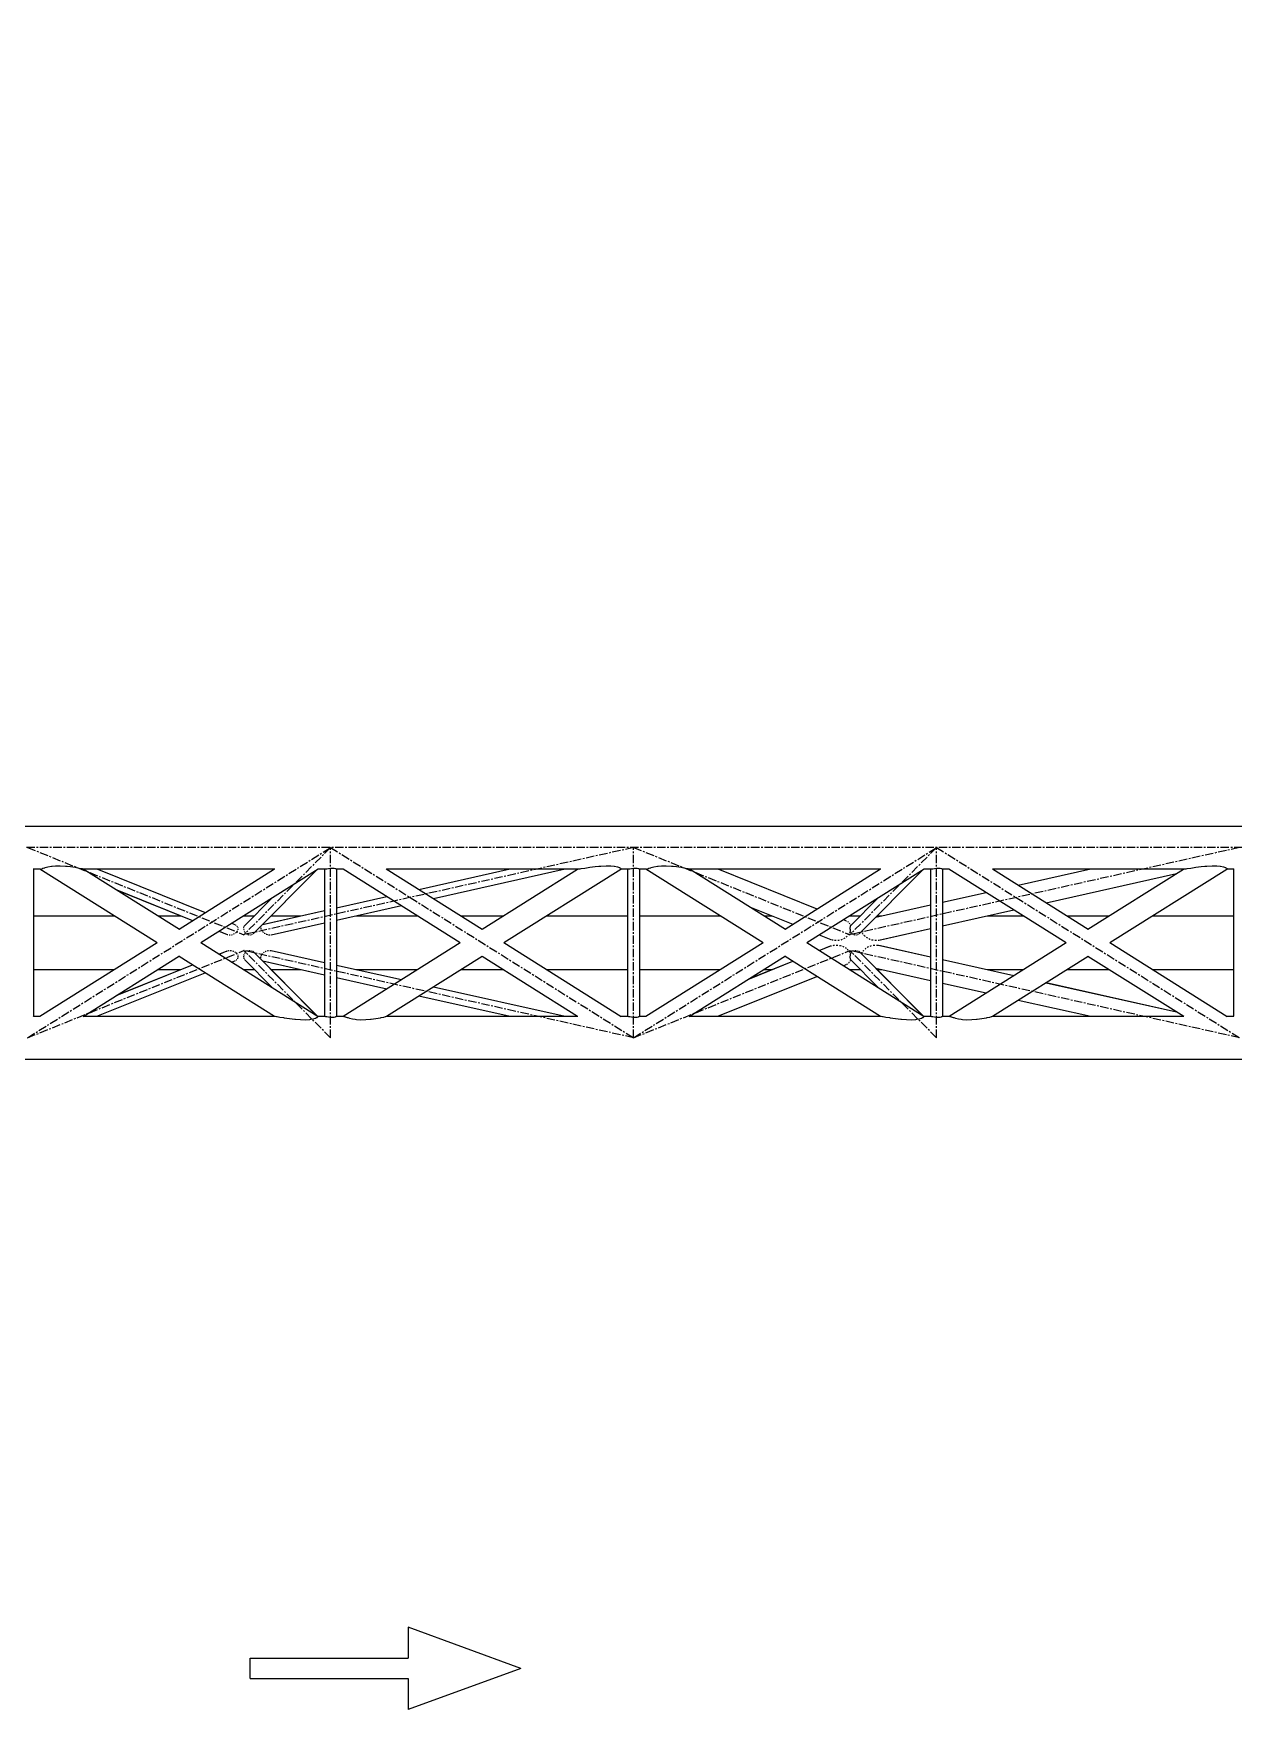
# Model space of a CAD drawing. Header units: millimetres. Extents: x 5143 to 30813, y 232 to 21408.
# Drawn here: x 26335 to 27471, y 10095 to 11680 of the extents above; entities that cross this region are included whole.
import ezdxf

# ---------------------------------------------------------------- set-up
doc = ezdxf.new("R2010")
doc.units = ezdxf.units.MM
doc.header["$LTSCALE"] = 0.25
doc.linetypes.add('CENTER', pattern=[50.8, 31.75, -6.35, 6.35, -6.35])
doc.linetypes.add('XKITLINE00', pattern=[0])
doc.styles.add('ROMANS', font='romans.shx')
doc.dimstyles.new('MD300', dxfattribs={"dimtxt": 2.5, "dimasz": 2.5, "dimexe": 1, "dimexo": 1, "dimgap": 0.5, "dimtad": 1, "dimdec": 1, "dimlfac": 50, "dimrnd": 0.5, "dimdsep": 46, "dimtxsty": 'ROMANS', "dimcen": 1, "dimclrd": 146, "dimclre": 146, "dimclrt": 30, "dimadec": 1, "dimazin": 2, "dimtfac": 1, "dimtdec": 1, "dimtmove": 0, "dimatfit": 1, "dimfxl": 1, "dimtolj": 1, "dimtzin": 0, "dimlwd": -1, "dimlwe": -1, "dimarcsym": 0})

msp = doc.modelspace()

# ---------------------------------------------------------------- linework, layer by layer
at = {"color": 8, "linetype": 'XKITLINE00'}
for p, q in [((26261.4, 10930.6), (27695.3, 10930.6)), ((26356, 10893), (26360.5, 10893.1)), ((26360.5, 10893.1), (26365.4, 10892.8)), ((26872.1, 10892.8), (26877.1, 10893.1)), ((26877.1, 10893.1), (26881.5, 10893)), ((26929.6, 10893), (26934.1, 10893.1)), ((26934.1, 10893.1), (26939, 10892.8)), ((27445.7, 10892.8), (27450.7, 10893.1)), ((27450.7, 10893.1), (27455.1, 10893)), ((26334.9, 10890.1), (26335.2, 10890)), ((26335.2, 10890.1), (26335.2, 10750.5)), ((26335.2, 10890), (26341.8, 10890)), ((26335.2, 10890), (26335.2, 10750.6)), ((26341.2, 10890), (26452.3, 10820.3)), ((26341.3, 10890), (26341.6, 10889.9)), ((26341.6, 10889.9), (26342.6, 10890.1)), ((26341.6, 10889.9), (26341.6, 10889.9)), ((26342.6, 10890.1), (26343.1, 10890.2)), ((26343.1, 10890.2), (26344.1, 10890.7)), ((26344.1, 10890.7), (26346, 10891.1)), ((26346, 10891.1), (26346.2, 10891.3)), ((26346.2, 10891.3), (26348.8, 10892)), ((26348.8, 10892), (26352.2, 10892.6)), ((26352.2, 10892.6), (26352.7, 10892.6)), ((26352.7, 10892.6), (26356, 10893)), ((26365.4, 10892.8), (26367.1, 10892.6)), ((26367.1, 10892.6), (26370.2, 10892.3)), ((26370.2, 10892.3), (26374.6, 10891.7)), ((26374.6, 10891.7), (26377.2, 10891.1)), ((26377.2, 10891.1), (26378.4, 10890.9)), ((26378.4, 10890.9), (26381.1, 10890.4)), ((26381.1, 10890.4), (26381.5, 10890.2)), ((26381.5, 10890.2), (26382.3, 10890)), ((26382.3, 10890), (26473.4, 10832.9)), ((26382.4, 10890), (26563.6, 10890)), ((26395.1, 10890), (26497.6, 10848.7)), ((26472.9, 10833.2), (26563.3, 10890)), ((26493.4, 10820.3), (26604.7, 10890.1)), ((26603.3, 10889.3), (26543.2, 10828.7)), ((26603.4, 10889.3), (26544, 10829.5)), ((26604.5, 10890), (26610.8, 10890)), ((26610.6, 10890), (26610.6, 10750.6)), ((26610.6, 10890), (26610.6, 10750.6)), ((26610.6, 10890), (26610.8, 10889.9)), ((26610.8, 10889.9), (26611.6, 10890.1)), ((26610.8, 10889.9), (26610.8, 10889.9)), ((26611.6, 10890.1), (26612.8, 10890.2)), ((26612.8, 10890.2), (26612.9, 10890.2)), ((26612.9, 10890.2), (26614.5, 10890.5)), ((26614.5, 10890.5), (26616.3, 10890.7)), ((26616.3, 10890.7), (26618, 10890.8)), ((26618, 10890.8), (26619.6, 10890.6)), ((26619.6, 10890.6), (26620.9, 10890.4)), ((26620.9, 10890.4), (26621.3, 10890.2)), ((26621.3, 10890.2), (26621.7, 10890.1)), ((26621.7, 10890.1), (26622, 10890)), ((26622, 10890.1), (26622, 10750.5)), ((26622, 10890), (26628.3, 10890)), ((26622, 10890), (26622, 10750.6)), ((26628.1, 10890), (26739.1, 10820.3)), ((26669.1, 10890), (26759.9, 10833)), ((26669.2, 10890), (26850.8, 10890)), ((26699.9, 10870.6), (26786.3, 10890)), ((26700, 10870.6), (26786.4, 10890)), ((26713.6, 10862.1), (26838.3, 10890)), ((26759.7, 10833.2), (26850.1, 10889.9)), ((26780.2, 10820.3), (26891.2, 10889.9)), ((26850.1, 10889.9), (26850.2, 10890)), ((26850.1, 10889.9), (26850.2, 10889.9)), ((26850.2, 10889.9), (26851.1, 10890)), ((26851.1, 10890), (26852.6, 10890.2)), ((26852.6, 10890.2), (26853.4, 10890.4)), ((26853.4, 10890.4), (26857.1, 10890.9)), ((26857.1, 10890.9), (26858.5, 10891.1)), ((26858.5, 10891.1), (26861.7, 10891.7)), ((26861.7, 10891.7), (26866.8, 10892.3)), ((26866.8, 10892.3), (26870.2, 10892.6)), ((26870.2, 10892.6), (26872.1, 10892.8)), ((26881.5, 10893), (26884.6, 10892.6)), ((26884.6, 10892.6), (26885, 10892.6)), ((26885, 10892.6), (26887.9, 10892)), ((26887.9, 10892), (26889.7, 10891.3)), ((26889.7, 10891.3), (26889.8, 10891.1)), ((26889.8, 10891.1), (26890.9, 10890.7)), ((26890.9, 10890.7), (26891.1, 10890.2)), ((26891.1, 10890.2), (26891.3, 10890.1)), ((26891.3, 10890.1), (26891.2, 10889.9)), ((26891.2, 10890), (26897.6, 10890)), ((26897.4, 10890), (26897.4, 10750.6)), ((26897.4, 10890), (26897.4, 10750.6)), ((26897.4, 10890), (26897.6, 10889.9)), ((26897.6, 10889.9), (26898.4, 10890.1)), ((26897.6, 10889.9), (26897.6, 10889.9)), ((26898.4, 10890.1), (26899.6, 10890.2)), ((26899.6, 10890.2), (26899.7, 10890.2)), ((26899.7, 10890.2), (26901.3, 10890.5)), ((26901.3, 10890.5), (26903.1, 10890.7)), ((26903.1, 10890.7), (26904.8, 10890.8)), ((26904.8, 10890.8), (26906.4, 10890.6)), ((26906.4, 10890.6), (26907.7, 10890.4)), ((26907.7, 10890.4), (26908.1, 10890.2)), ((26908.1, 10890.2), (26908.5, 10890.1)), ((26908.5, 10890.1), (26908.8, 10890)), ((26908.8, 10890.1), (26908.8, 10750.5)), ((26908.8, 10890), (26915.4, 10890)), ((26908.8, 10890), (26908.8, 10750.6)), ((26914.8, 10890), (27025.9, 10820.3)), ((26914.9, 10890), (26915.2, 10889.9)), ((26915.2, 10889.9), (26916.2, 10890.1)), ((26915.2, 10889.9), (26915.2, 10889.9)), ((26916.2, 10890.1), (26916.6, 10890.2)), ((26916.6, 10890.2), (26917.7, 10890.7)), ((26917.7, 10890.7), (26919.6, 10891.1)), ((26919.6, 10891.1), (26919.8, 10891.3)), ((26919.8, 10891.3), (26922.4, 10892)), ((26922.4, 10892), (26925.8, 10892.6)), ((26925.8, 10892.6), (26926.3, 10892.6)), ((26926.3, 10892.6), (26929.6, 10893)), ((26939, 10892.8), (26940.7, 10892.6)), ((26940.7, 10892.6), (26943.8, 10892.3)), ((26943.8, 10892.3), (26948.2, 10891.7)), ((26948.2, 10891.7), (26950.8, 10891.1)), ((26950.8, 10891.1), (26952, 10890.9)), ((26952, 10890.9), (26954.6, 10890.4)), ((26954.6, 10890.4), (26955.1, 10890.2)), ((26955.1, 10890.2), (26955.9, 10890)), ((26955.9, 10890), (27046.9, 10832.9)), ((26956, 10890), (27137.2, 10890)), ((26982.8, 10890), (27076.7, 10852.2)), ((27046.5, 10833.2), (27136.9, 10890)), ((27067, 10820.3), (27178.3, 10890.1)), ((27176.9, 10889.3), (27116.8, 10828.7)), ((27177, 10889.3), (27117.6, 10829.5)), ((27178.1, 10890), (27184.4, 10890)), ((27184.2, 10890), (27184.2, 10750.6)), ((27184.2, 10890), (27184.2, 10750.6)), ((27184.2, 10890), (27184.4, 10889.9)), ((27184.4, 10889.9), (27185.2, 10890.1)), ((27184.4, 10889.9), (27184.4, 10889.9)), ((27185.2, 10890.1), (27186.4, 10890.2)), ((27186.4, 10890.2), (27186.5, 10890.2)), ((27186.5, 10890.2), (27188.1, 10890.5)), ((27188.1, 10890.5), (27189.9, 10890.7)), ((27189.9, 10890.7), (27191.6, 10890.8)), ((27191.6, 10890.8), (27193.2, 10890.6)), ((27193.2, 10890.6), (27194.5, 10890.4)), ((27194.5, 10890.4), (27194.9, 10890.2)), ((27194.9, 10890.2), (27195.3, 10890.1)), ((27195.3, 10890.1), (27195.6, 10890)), ((27195.6, 10890.1), (27195.6, 10750.5)), ((27195.6, 10890), (27201.9, 10890)), ((27195.6, 10890), (27195.6, 10750.6)), ((27201.6, 10890), (27312.7, 10820.3)), ((27242.7, 10890), (27333.5, 10833)), ((27242.7, 10890), (27424.3, 10890)), ((27267.2, 10874.6), (27335.8, 10890)), ((27293.5, 10858.1), (27417, 10885.8)), ((27293.5, 10858.1), (27416.9, 10885.7)), ((27333.2, 10833.2), (27423.7, 10889.9)), ((27353.8, 10820.3), (27464.8, 10889.9)), ((27423.7, 10889.9), (27423.8, 10890)), ((27423.7, 10889.9), (27423.8, 10889.9)), ((27423.8, 10889.9), (27424.7, 10890)), ((27424.7, 10890), (27426.2, 10890.2)), ((27426.2, 10890.2), (27427, 10890.4)), ((27427, 10890.4), (27430.7, 10890.9)), ((27430.7, 10890.9), (27432.1, 10891.1)), ((27432.1, 10891.1), (27435.3, 10891.7)), ((27435.3, 10891.7), (27440.4, 10892.3)), ((27440.4, 10892.3), (27443.8, 10892.6)), ((27443.8, 10892.6), (27445.7, 10892.8)), ((27455.1, 10893), (27458.2, 10892.6)), ((27458.2, 10892.6), (27458.6, 10892.6)), ((27458.6, 10892.6), (27461.5, 10892)), ((27461.5, 10892), (27463.3, 10891.3)), ((27463.3, 10891.3), (27463.4, 10891.1)), ((27463.4, 10891.1), (27464.5, 10890.7)), ((27464.5, 10890.7), (27464.7, 10890.2)), ((27464.7, 10890.2), (27464.9, 10890.1)), ((27464.9, 10890.1), (27464.8, 10889.9)), ((27464.8, 10890), (27471.2, 10890)), ((27470.9, 10890), (27470.9, 10750.6)), ((27470.9, 10890), (27470.9, 10750.6)), ((26414.1, 10870.1), (26485.7, 10841.2)), ((26414.2, 10870), (26485.7, 10841.2)), ((26561, 10862.7), (26534.7, 10836.2)), ((26622, 10853.2), (26669.7, 10863.9)), ((26622, 10853.2), (26669.7, 10863.9)), ((27134.6, 10862.7), (27108.4, 10836.3)), ((27195.6, 10858.6), (27236.9, 10867.8)), ((26335.2, 10845.7), (26411.8, 10845.7)), ((26453, 10845.7), (26474.6, 10845.7)), ((26533.9, 10845.7), (26544.1, 10845.7)), ((26552, 10837.5), (26610.6, 10850.6)), ((26553.5, 10837.9), (26610.6, 10850.6)), ((26560.1, 10845.7), (26588.3, 10845.7)), ((26622, 10841.6), (26683.3, 10855.3)), ((26640.3, 10845.7), (26698.6, 10845.7)), ((26739.7, 10845.7), (26779.6, 10845.7)), ((26820.7, 10845.7), (26897.4, 10845.7)), ((26908.8, 10845.7), (26985.4, 10845.7)), ((27012.8, 10854.3), (27053.8, 10837.8)), ((27012.9, 10854.2), (27053.8, 10837.8)), ((27026.6, 10845.7), (27034.2, 10845.7)), ((27107.5, 10845.7), (27117.7, 10845.7)), ((27132.5, 10844.5), (27184.2, 10856)), ((27133.7, 10845.7), (27137.8, 10845.7)), ((27195.6, 10836.2), (27263.2, 10851.3)), ((27195.6, 10836.2), (27263.2, 10851.3)), ((27238, 10845.7), (27272.2, 10845.7)), ((27313.3, 10845.7), (27353.2, 10845.7)), ((27394.3, 10845.7), (27470.9, 10845.7)), ((26510.7, 10831.1), (26517.9, 10828.3)), ((26510.8, 10831.1), (26518.4, 10828.1)), ((26522.7, 10838.6), (26525.7, 10837.4)), ((26526.2, 10837.1), (26526.8, 10836.8)), ((26526.9, 10829.9), (26526.6, 10829.6)), ((26526.8, 10836.8), (26527, 10836.6)), ((26526.8, 10836.8), (26526.8, 10836.8)), ((26527, 10830.1), (26526.9, 10829.9)), ((26527.6, 10836.1), (26528, 10835.6)), ((26527.8, 10831), (26527.7, 10830.8)), ((26528.1, 10831.6), (26527.8, 10831)), ((26528, 10835.6), (26528.1, 10835.4)), ((26528.4, 10834.7), (26528.6, 10834.2)), ((26528.5, 10832.6), (26528.4, 10832.3)), ((26528.6, 10834.2), (26528.5, 10834)), ((26528.5, 10833.2), (26528.5, 10832.6)), ((26534, 10833.2), (26533.9, 10833)), ((26533.9, 10833), (26534.1, 10832.4)), ((26534.1, 10834.7), (26534, 10834.5)), ((26534, 10834.5), (26534, 10834)), ((26534.5, 10835.9), (26534.3, 10835.4)), ((26534.4, 10831.6), (26534.4, 10831.4)), ((26534.4, 10831.4), (26534.8, 10830.8)), ((26534.7, 10836.1), (26534.5, 10835.9)), ((26535.2, 10830.1), (26535.3, 10829.9)), ((26535.3, 10829.9), (26535.4, 10829.9)), ((26535.4, 10829.9), (26535.9, 10829.5)), ((26550.1, 10835.3), (26550, 10835.2)), ((26550, 10835.2), (26550.1, 10834.6)), ((26550.2, 10833.9), (26550.2, 10833.7)), ((26550.2, 10833.7), (26550.3, 10833.5)), ((26550.3, 10833.5), (26550.5, 10833.1)), ((26550.8, 10832.3), (26550.8, 10832)), ((26550.8, 10832), (26551.3, 10831.5)), ((26551.9, 10837.4), (26552, 10837.4)), ((26551.9, 10830.7), (26552.1, 10830.5)), ((26552.1, 10830.5), (26552.7, 10830)), ((26553.1, 10837.8), (26553.5, 10837.9)), ((26560.2, 10827.7), (26610.6, 10839)), ((27101.7, 10842.1), (27104.3, 10841)), ((27104.3, 10841), (27104.8, 10840.8)), ((27105.7, 10840.2), (27106.2, 10839.9)), ((27106.2, 10839.9), (27106.4, 10839.6)), ((27106.4, 10839.6), (27106.5, 10839.6)), ((27107.2, 10838.8), (27107.6, 10838.4)), ((27107.6, 10838.4), (27107.8, 10838)), ((27107.8, 10829.9), (27107.6, 10829.6)), ((27107.9, 10830.1), (27107.8, 10829.9)), ((27108, 10834.9), (27107.9, 10834.3)), ((27107.9, 10834.3), (27107.9, 10833.8)), ((27107.9, 10833.8), (27107.9, 10833.6)), ((27107.9, 10833.6), (27107.9, 10833.4)), ((27107.9, 10833.4), (27108, 10832.7)), ((27108.1, 10830.7), (27107.9, 10830.1)), ((27108.1, 10835.5), (27108, 10835.3)), ((27108, 10835.3), (27108, 10835.1)), ((27108, 10835.1), (27108, 10834.9)), ((27108, 10833), (27108, 10832.6)), ((27108, 10832.5), (27108, 10832)), ((27108, 10832), (27108.1, 10831.6)), ((27108.2, 10835.7), (27108.1, 10835.5)), ((27108.1, 10831.7), (27108.1, 10831.5)), ((27108.1, 10831.5), (27108.4, 10830.8)), ((27108.2, 10837.1), (27108.4, 10836.8)), ((27108.3, 10836.1), (27108.2, 10835.7)), ((27108.2, 10831.2), (27108.4, 10830.8)), ((27108.4, 10836.2), (27108.3, 10836.1)), ((27108.4, 10836.8), (27108.5, 10836.6)), ((27108.4, 10836.3), (27108.4, 10836.2)), ((27108.5, 10836.6), (27108.5, 10836.4)), ((27108.8, 10830.1), (27108.9, 10829.9)), ((27108.9, 10829.9), (27109, 10829.9)), ((27109, 10829.9), (27109.5, 10829.5)), ((27118.7, 10830.6), (27118.7, 10830.5)), ((27135.3, 10822.7), (27184.2, 10833.7)), ((27136.7, 10823), (27184.2, 10833.6)), ((26341.2, 10750.6), (26452.3, 10820.3)), ((26493.4, 10820.3), (26604.6, 10750.5)), ((26518.4, 10828.1), (26519.2, 10827.9)), ((26520.3, 10827.7), (26520.6, 10827.7)), ((26520.6, 10827.7), (26521.4, 10827.7)), ((26522.5, 10827.8), (26522.8, 10827.8)), ((26522.8, 10827.8), (26523.6, 10828)), ((26524.6, 10828.4), (26524.9, 10828.5)), ((26524.9, 10828.5), (26525.5, 10828.9)), ((26526.3, 10829.4), (26526.6, 10829.6)), ((26536.5, 10828.9), (26536.7, 10828.7)), ((26536.7, 10828.7), (26537.3, 10828.4)), ((26538.1, 10828), (26538.3, 10827.9)), ((26538.3, 10827.9), (26538.9, 10827.8)), ((26539.8, 10827.7), (26540, 10827.7)), ((26540, 10827.7), (26540.6, 10827.8)), ((26541.5, 10827.9), (26541.7, 10827.9)), ((26541.7, 10827.9), (26542.3, 10828.2)), ((26543, 10828.6), (26543.2, 10828.7)), ((26553.5, 10829.4), (26553.7, 10829.2)), ((26553.7, 10829.2), (26554.5, 10828.8)), ((26555.4, 10828.3), (26555.7, 10828.2)), ((26555.7, 10828.2), (26556.5, 10828)), ((26557.6, 10827.8), (26557.9, 10827.7)), ((26557.9, 10827.7), (26558.8, 10827.7)), ((26559.9, 10827.7), (26560.2, 10827.7)), ((26628.1, 10750.6), (26739.1, 10820.3)), ((26780.2, 10820.3), (26891.3, 10750.5)), ((26914.8, 10750.6), (27025.9, 10820.3)), ((27067, 10820.3), (27178.2, 10750.5)), ((27078.8, 10827.7), (27088.2, 10823.9)), ((27078.8, 10812.9), (27088.2, 10816.6)), ((27078.9, 10827.7), (27089.7, 10823.4)), ((27078.9, 10812.8), (27089.6, 10817.2)), ((27088.2, 10823.9), (27088.7, 10823.7)), ((27089.6, 10817.2), (27090.4, 10817.3)), ((27090.4, 10823.2), (27091.1, 10823)), ((27091.1, 10823), (27091.9, 10822.9)), ((27091.9, 10817.7), (27092.7, 10817.9)), ((27092.7, 10817.9), (27093.4, 10817.9)), ((27093.4, 10822.6), (27094.2, 10822.5)), ((27094.2, 10822.5), (27095, 10822.6)), ((27095, 10818), (27095.8, 10818)), ((27095.8, 10818), (27096.5, 10817.9)), ((27096.5, 10822.6), (27097.3, 10822.6)), ((27097.3, 10822.6), (27098, 10822.8)), ((27098, 10817.7), (27098.8, 10817.6)), ((27098.8, 10817.6), (27099.5, 10817.4)), ((27099.5, 10823.1), (27100.2, 10823.3)), ((27100.2, 10823.3), (27100.8, 10823.6)), ((27100.8, 10817), (27101.5, 10816.7)), ((27101.5, 10816.7), (27102.1, 10816.4)), ((27102.1, 10824.2), (27102.8, 10824.5)), ((27102.8, 10824.5), (27103.3, 10824.9)), ((27103.3, 10815.7), (27103.9, 10815.3)), ((27103.9, 10815.3), (27104.4, 10814.9)), ((27104.4, 10825.7), (27104.9, 10826.1)), ((27105, 10826.1), (27104.9, 10826.1)), ((27105.4, 10826.5), (27105, 10826.1)), ((27105.4, 10814), (27105.9, 10813.6)), ((27106.7, 10828), (27106.3, 10827.5)), ((27107, 10828.5), (27106.7, 10828)), ((27110.1, 10828.9), (27110.3, 10828.7)), ((27110.3, 10828.7), (27110.9, 10828.4)), ((27111.7, 10828), (27111.9, 10827.9)), ((27111.9, 10827.9), (27112.5, 10827.8)), ((27113.4, 10827.7), (27113.6, 10827.7)), ((27113.6, 10827.7), (27114.2, 10827.8)), ((27115.1, 10827.9), (27115.3, 10827.9)), ((27115.3, 10827.9), (27115.9, 10828.2)), ((27116.6, 10828.6), (27116.8, 10828.7)), ((27119.4, 10829.4), (27119.7, 10828.9)), ((27119.7, 10828.9), (27120.2, 10828.4)), ((27121.1, 10827.3), (27121.6, 10826.8)), ((27121.6, 10826.8), (27122.2, 10826.4)), ((27122.2, 10814.1), (27122.5, 10814.4)), ((27122.7, 10814.6), (27122.5, 10814.4)), ((27122.7, 10814.6), (27123.2, 10815)), ((27123.2, 10825.5), (27123.8, 10825.1)), ((27123.8, 10825.1), (27124.4, 10824.8)), ((27124.4, 10815.8), (27125, 10816.2)), ((27125, 10816.2), (27125.7, 10816.5)), ((27125.7, 10824.1), (27126.3, 10823.7)), ((27126.3, 10823.7), (27127, 10823.5)), ((27127, 10817), (27127.7, 10817.3)), ((27127.7, 10817.3), (27128.4, 10817.5)), ((27128.4, 10823.1), (27129.1, 10822.9)), ((27129.1, 10822.9), (27129.9, 10822.8)), ((27129.9, 10817.8), (27130.7, 10817.9)), ((27130.7, 10817.9), (27131.4, 10817.9)), ((27131.4, 10822.6), (27132.2, 10822.5)), ((27132.2, 10822.5), (27133, 10822.6)), ((27133, 10818), (27133.7, 10818)), ((27133.7, 10818), (27134.5, 10817.9)), ((27134.5, 10822.7), (27135.3, 10822.7)), ((27135.1, 10817.9), (27184.2, 10806.9)), ((27136.3, 10817.6), (27136.8, 10817.5)), ((27136.8, 10817.5), (27184.2, 10806.9)), ((27201.7, 10750.6), (27312.7, 10820.3)), ((27353.8, 10820.3), (27464.9, 10750.5)), ((26382.1, 10750.4), (26473.4, 10807.7)), ((26414.1, 10770.5), (26485.7, 10799.3)), ((26414.2, 10770.5), (26485.7, 10799.3)), ((26472.9, 10807.4), (26563.3, 10750.6)), ((26510.7, 10809.4), (26517.8, 10812.3)), ((26510.8, 10809.4), (26518.4, 10812.5)), ((26517.8, 10812.3), (26518, 10812.3)), ((26519.2, 10812.6), (26520, 10812.8)), ((26520, 10812.8), (26520.3, 10812.8)), ((26521.4, 10812.8), (26522.2, 10812.8)), ((26522.2, 10812.8), (26522.5, 10812.8)), ((26522.7, 10801.9), (26525.6, 10803.1)), ((26523.6, 10812.5), (26524.4, 10812.3)), ((26524.4, 10812.3), (26524.6, 10812.2)), ((26525.5, 10811.7), (26526.2, 10811.3)), ((26525.6, 10803.1), (26526.2, 10803.5)), ((26526.2, 10811.3), (26526.3, 10811.1)), ((26527, 10810.5), (26527.5, 10810)), ((26527, 10803.9), (26527.2, 10804)), ((26527.6, 10804.5), (26527.2, 10804)), ((26527.5, 10810), (26527.7, 10809.8)), ((26528.1, 10809), (26528.4, 10808.4)), ((26528.2, 10805.3), (26528.1, 10805.1)), ((26528.4, 10805.9), (26528.2, 10805.3)), ((26528.4, 10808.4), (26528.4, 10808.2)), ((26528.5, 10807.4), (26528.5, 10807)), ((26528.5, 10807), (26528.6, 10806.8)), ((26528.6, 10806.8), (26528.5, 10806.6)), ((26534, 10807.4), (26533.9, 10807.1)), ((26533.9, 10807.1), (26533.9, 10807)), ((26533.9, 10807), (26534, 10806.6)), ((26534.2, 10808.8), (26534.1, 10808.2)), ((26534.1, 10805.8), (26534.1, 10805.6)), ((26534.1, 10805.6), (26534.3, 10805.1)), ((26534.4, 10809), (26534.2, 10808.8)), ((26534.7, 10804.5), (26534.8, 10804.3)), ((26535.1, 10810.3), (26534.8, 10809.7)), ((26534.8, 10804.3), (26561, 10777.9)), ((26535.1, 10810.3), (26535.2, 10810.5)), ((26536.3, 10811.6), (26535.9, 10811.1)), ((26536.3, 10811.6), (26536.5, 10811.7)), ((26537.3, 10812.1), (26537.8, 10812.5)), ((26537.8, 10812.5), (26538.1, 10812.5)), ((26538.9, 10812.7), (26539.6, 10812.9)), ((26539.6, 10812.9), (26539.8, 10812.9)), ((26540.6, 10812.8), (26541.3, 10812.7)), ((26541.3, 10812.7), (26541.5, 10812.7)), ((26542.3, 10812.3), (26542.8, 10812.1)), ((26542.8, 10812.1), (26543, 10812)), ((26543.2, 10811.9), (26603.3, 10751.3)), ((26543.8, 10811.2), (26544.1, 10811)), ((26544.1, 10811), (26603.4, 10751.2)), ((26550.2, 10806.7), (26550.1, 10806.5)), ((26550.1, 10806.5), (26550.1, 10805.9)), ((26550.1, 10805.2), (26550.1, 10805)), ((26550.1, 10805), (26550.3, 10804.7)), ((26550.6, 10808.1), (26550.5, 10807.5)), ((26550.8, 10808.3), (26550.6, 10808.1)), ((26551.7, 10809.7), (26551.3, 10809.1)), ((26551.7, 10809.7), (26551.9, 10809.8)), ((26552, 10803.1), (26552.1, 10803)), ((26552.1, 10803), (26610.6, 10789.9)), ((26552.7, 10810.5), (26552.8, 10810.6)), ((26553.3, 10811.1), (26552.8, 10810.6)), ((26553.3, 10811.1), (26553.5, 10811.2)), ((26553.4, 10802.7), (26610.6, 10789.9)), ((26554.5, 10811.7), (26555.1, 10812.1)), ((26555.1, 10812.1), (26555.4, 10812.2)), ((26556.5, 10812.5), (26557.3, 10812.8)), ((26557.3, 10812.8), (26557.6, 10812.8)), ((26558.8, 10812.8), (26559.6, 10812.9)), ((26559.6, 10812.9), (26559.9, 10812.8)), ((26560.1, 10812.8), (26610.6, 10801.5)), ((26622, 10799), (26683.3, 10785.3)), ((26669.2, 10750.6), (26759.9, 10807.5)), ((26759.7, 10807.4), (26850.2, 10750.6)), ((26955.7, 10750.4), (27046.9, 10807.7)), ((27012.8, 10786.2), (27053.8, 10802.7)), ((27012.9, 10786.3), (27053.8, 10802.8)), ((27046.5, 10807.4), (27136.9, 10750.6)), ((27101.7, 10798.5), (27104.3, 10799.5)), ((27104.8, 10799.8), (27105.3, 10800)), ((27105.3, 10800), (27105.7, 10800.4)), ((27105.9, 10813.6), (27106.3, 10813.1)), ((27106.5, 10801), (27106.9, 10801.3)), ((27107.2, 10801.8), (27106.9, 10801.3)), ((27107, 10812), (27107.4, 10811.5)), ((27107.4, 10811.5), (27107.6, 10811)), ((27108.1, 10803), (27107.8, 10802.6)), ((27108, 10807.9), (27107.9, 10807.2)), ((27107.9, 10807.2), (27107.9, 10806.9)), ((27107.9, 10807), (27107.9, 10806.7)), ((27107.9, 10806.7), (27107.9, 10806.2)), ((27107.9, 10806.2), (27107.9, 10805.8)), ((27107.9, 10805.6), (27108, 10805.5)), ((27108.1, 10808.8), (27108, 10808.5)), ((27108, 10808.5), (27108, 10807.9)), ((27108, 10805.5), (27108, 10805.2)), ((27108, 10805.2), (27108.1, 10805.1)), ((27108.1, 10809.9), (27108.3, 10809.6)), ((27108.4, 10809.8), (27108.1, 10809.1)), ((27108.1, 10809.1), (27108.1, 10808.7)), ((27108.1, 10805.1), (27108.2, 10804.9)), ((27108.2, 10803.5), (27108.1, 10803)), ((27108.2, 10804.9), (27108.3, 10804.5)), ((27108.3, 10804.5), (27108.4, 10804.4)), ((27108.7, 10810.3), (27108.4, 10809.7)), ((27108.4, 10804.4), (27108.4, 10804.2)), ((27108.4, 10804.2), (27134.6, 10777.9)), ((27108.7, 10810.3), (27108.8, 10810.5)), ((27109.9, 10811.6), (27109.5, 10811.1)), ((27109.9, 10811.6), (27110.1, 10811.7)), ((27110.9, 10812.1), (27111.4, 10812.5)), ((27111.4, 10812.5), (27111.7, 10812.5)), ((27112.5, 10812.7), (27113.2, 10812.9)), ((27113.2, 10812.9), (27113.4, 10812.9)), ((27114.2, 10812.8), (27114.9, 10812.7)), ((27114.9, 10812.7), (27115.1, 10812.7)), ((27115.9, 10812.3), (27116.4, 10812.1)), ((27116.4, 10812.1), (27116.6, 10812)), ((27116.8, 10811.9), (27176.9, 10751.3)), ((27117.4, 10811.2), (27117.7, 10811)), ((27117.7, 10811), (27177, 10751.2)), ((27119, 10810.6), (27118.7, 10810)), ((27119.4, 10811.1), (27119, 10810.6)), ((27120.6, 10812.7), (27120.2, 10812.2)), ((27120.6, 10812.7), (27121.1, 10813.2)), ((27195.6, 10804.4), (27263.2, 10789.2)), ((27195.6, 10804.3), (27263.2, 10789.2)), ((27242.8, 10750.6), (27333.5, 10807.5)), ((27333.2, 10807.4), (27423.8, 10750.6)), ((26335.2, 10794.9), (26411.8, 10794.9)), ((26395.1, 10750.6), (26497.6, 10791.8)), ((26453, 10794.9), (26474.6, 10794.9)), ((26533.9, 10794.9), (26544.1, 10794.9)), ((26560.1, 10794.9), (26588.3, 10794.9)), ((26622, 10787.4), (26669.7, 10776.7)), ((26622, 10787.4), (26669.7, 10776.7)), ((26640.3, 10794.9), (26698.6, 10794.9)), ((26739.7, 10794.9), (26779.6, 10794.9)), ((26820.7, 10794.9), (26897.4, 10794.9)), ((26908.8, 10794.9), (26985.4, 10794.9)), ((26982.8, 10750.6), (27076.7, 10788.4)), ((27026.6, 10794.9), (27034.2, 10794.9)), ((27107.5, 10794.9), (27117.7, 10794.9)), ((27132.5, 10796.1), (27184.2, 10784.5)), ((27133.7, 10794.9), (27137.8, 10794.9)), ((27238, 10794.9), (27272.2, 10794.9)), ((27293.5, 10782.5), (27416.9, 10754.8)), ((27293.5, 10782.4), (27417, 10754.8)), ((27313.3, 10794.9), (27353.2, 10794.9)), ((27394.3, 10794.9), (27470.9, 10794.9)), ((26699.9, 10769.9), (26786.3, 10750.6)), ((26700, 10769.9), (26786.4, 10750.6)), ((26713.6, 10778.5), (26838.3, 10750.6)), ((27195.6, 10782), (27236.9, 10772.7)), ((26334.9, 10750.4), (26335.2, 10750.6)), ((26335.2, 10750.6), (26341.5, 10750.6)), ((26382.4, 10750.6), (26563.9, 10750.6)), ((26563.4, 10750.7), (26563.4, 10750.6)), ((26563.4, 10750.7), (26563.6, 10750.6)), ((26563.6, 10750.6), (26565.2, 10750.4)), ((26565.2, 10750.4), (26565.8, 10750.4)), ((26565.8, 10750.4), (26568.3, 10749.9)), ((26604.3, 10750.4), (26604.6, 10750.5)), ((26604.3, 10750.4), (26604.4, 10750.2)), ((26604.5, 10750.6), (26610.8, 10750.6)), ((26610.6, 10750.6), (26610.8, 10750.7)), ((26610.8, 10750.7), (26610.8, 10750.6)), ((26610.8, 10750.6), (26611.6, 10750.5)), ((26611.6, 10750.5), (26612.8, 10750.4)), ((26612.8, 10750.4), (26612.9, 10750.3)), ((26620.9, 10750.2), (26621.3, 10750.4)), ((26621.3, 10750.4), (26621.7, 10750.4)), ((26621.7, 10750.4), (26622, 10750.6)), ((26622, 10750.6), (26628.6, 10750.6)), ((26628.1, 10750.6), (26628.4, 10750.7)), ((26628.1, 10750.6), (26628.1, 10750.6)), ((26628.4, 10750.7), (26628.8, 10750.5)), ((26628.8, 10750.5), (26629.9, 10750.4)), ((26629.9, 10750.4), (26630.1, 10750.2)), ((26666.7, 10749.9), (26668.3, 10750.4)), ((26668.3, 10750.4), (26668.7, 10750.4)), ((26668.7, 10750.4), (26669.2, 10750.6)), ((26669.1, 10750.6), (26850.4, 10750.6)), ((26891.3, 10750.6), (26897.6, 10750.6)), ((26897.4, 10750.6), (26897.6, 10750.7)), ((26897.6, 10750.7), (26897.6, 10750.6)), ((26897.6, 10750.6), (26898.4, 10750.5)), ((26898.4, 10750.5), (26899.6, 10750.4)), ((26899.6, 10750.4), (26899.7, 10750.3)), ((26907.7, 10750.2), (26908.1, 10750.4)), ((26908.1, 10750.4), (26908.5, 10750.4)), ((26908.5, 10750.4), (26908.8, 10750.6)), ((26908.8, 10750.6), (26915.1, 10750.6)), ((26956, 10750.6), (27137.5, 10750.6)), ((27137, 10750.7), (27137, 10750.6)), ((27137, 10750.7), (27137.2, 10750.6)), ((27137.2, 10750.6), (27138.8, 10750.4)), ((27138.8, 10750.4), (27139.4, 10750.4)), ((27139.4, 10750.4), (27141.9, 10749.9)), ((27177.9, 10750.4), (27178.2, 10750.5)), ((27177.9, 10750.4), (27178, 10750.2)), ((27178.1, 10750.6), (27184.4, 10750.6)), ((27184.2, 10750.6), (27184.4, 10750.7)), ((27184.4, 10750.7), (27184.4, 10750.6)), ((27184.4, 10750.6), (27185.2, 10750.5)), ((27185.2, 10750.5), (27186.4, 10750.4)), ((27186.4, 10750.4), (27186.5, 10750.3)), ((27194.5, 10750.2), (27194.9, 10750.4)), ((27194.9, 10750.4), (27195.3, 10750.4)), ((27195.3, 10750.4), (27195.6, 10750.6)), ((27195.6, 10750.6), (27202.2, 10750.6)), ((27201.7, 10750.6), (27202, 10750.7)), ((27201.7, 10750.6), (27201.7, 10750.6)), ((27202, 10750.7), (27202.4, 10750.5)), ((27202.4, 10750.5), (27203.5, 10750.4)), ((27203.5, 10750.4), (27203.7, 10750.2)), ((27240.2, 10749.9), (27241.9, 10750.4)), ((27241.9, 10750.4), (27242.3, 10750.4)), ((27242.3, 10750.4), (27242.8, 10750.6)), ((27242.7, 10750.6), (27424, 10750.6)), ((27267.2, 10765.9), (27335.8, 10750.6)), ((27464.9, 10750.6), (27471.2, 10750.6)), ((26568.3, 10749.9), (26571.7, 10749.4)), ((26571.7, 10749.4), (26572.4, 10749.3)), ((26572.4, 10749.3), (26577.4, 10748.5)), ((26577.4, 10748.5), (26582.6, 10748)), ((26582.6, 10748), (26583.2, 10747.9)), ((26583.2, 10747.9), (26587.9, 10747.5)), ((26587.9, 10747.5), (26592.6, 10747.4)), ((26592.6, 10747.4), (26596.6, 10747.7)), ((26596.6, 10747.7), (26597.6, 10747.9)), ((26597.6, 10747.9), (26599.8, 10748.2)), ((26599.8, 10748.2), (26602.1, 10748.9)), ((26602.1, 10748.9), (26602.9, 10749.4)), ((26602.9, 10749.4), (26603.6, 10749.6)), ((26603.6, 10749.6), (26604.4, 10750.2)), ((26612.9, 10750.3), (26614.5, 10750)), ((26614.5, 10750), (26616.3, 10749.8)), ((26616.3, 10749.8), (26618, 10749.8)), ((26618, 10749.8), (26619.6, 10749.9)), ((26619.6, 10749.9), (26620.9, 10750.2)), ((26630.1, 10750.2), (26631.9, 10749.6)), ((26631.9, 10749.6), (26632.8, 10749.4)), ((26632.8, 10749.4), (26634.2, 10748.9)), ((26634.2, 10748.9), (26637.2, 10748.2)), ((26637.2, 10748.2), (26639.7, 10747.9)), ((26639.7, 10747.9), (26640.9, 10747.7)), ((26640.9, 10747.7), (26645, 10747.4)), ((26645, 10747.4), (26649.7, 10747.5)), ((26649.7, 10747.5), (26654.1, 10747.9)), ((26654.1, 10747.9), (26654.7, 10748)), ((26654.7, 10748), (26659.3, 10748.5)), ((26659.3, 10748.5), (26663.5, 10749.3)), ((26663.5, 10749.3), (26664.1, 10749.4)), ((26664.1, 10749.4), (26666.7, 10749.9)), ((26899.7, 10750.3), (26901.3, 10750)), ((26901.3, 10750), (26903.1, 10749.8)), ((26903.1, 10749.8), (26904.8, 10749.8)), ((26904.8, 10749.8), (26906.4, 10749.9)), ((26906.4, 10749.9), (26907.7, 10750.2)), ((27141.9, 10749.9), (27145.3, 10749.4)), ((27145.3, 10749.4), (27146, 10749.3)), ((27146, 10749.3), (27151, 10748.5)), ((27151, 10748.5), (27156.2, 10748)), ((27156.2, 10748), (27156.8, 10747.9)), ((27156.8, 10747.9), (27161.5, 10747.5)), ((27161.5, 10747.5), (27166.2, 10747.4)), ((27166.2, 10747.4), (27170.2, 10747.7)), ((27170.2, 10747.7), (27171.2, 10747.9)), ((27171.2, 10747.9), (27173.4, 10748.2)), ((27173.4, 10748.2), (27175.7, 10748.9)), ((27175.7, 10748.9), (27176.5, 10749.4)), ((27176.5, 10749.4), (27177.2, 10749.6)), ((27177.2, 10749.6), (27178, 10750.2)), ((27186.5, 10750.3), (27188.1, 10750)), ((27188.1, 10750), (27189.9, 10749.8)), ((27189.9, 10749.8), (27191.6, 10749.8)), ((27191.6, 10749.8), (27193.2, 10749.9)), ((27193.2, 10749.9), (27194.5, 10750.2)), ((27203.7, 10750.2), (27205.5, 10749.6)), ((27205.5, 10749.6), (27206.4, 10749.4)), ((27206.4, 10749.4), (27207.8, 10748.9)), ((27207.8, 10748.9), (27210.8, 10748.2)), ((27210.8, 10748.2), (27213.3, 10747.9)), ((27213.3, 10747.9), (27214.5, 10747.7)), ((27214.5, 10747.7), (27218.6, 10747.4)), ((27218.6, 10747.4), (27223.3, 10747.5)), ((27223.3, 10747.5), (27227.7, 10747.9)), ((27227.7, 10747.9), (27228.3, 10748)), ((27228.3, 10748), (27232.9, 10748.5)), ((27232.9, 10748.5), (27237.1, 10749.3)), ((27237.1, 10749.3), (27237.7, 10749.4)), ((27237.7, 10749.4), (27240.2, 10749.9)), ((26261.4, 10710), (27695.3, 10710))]:
    msp.add_line(p, q, dxfattribs=at)
at = {"color": 8, "linetype": 'CENTER'}
for p, q in [((27695.3, 10910.3), (26261.4, 10910.3)), ((26329.5, 10910.3), (26534.3, 10827.8)), ((26329.5, 10730.3), (26616.3, 10910.3)), ((26903.1, 10910.3), (26534.3, 10827.8)), ((26616.3, 10910.3), (26534.3, 10827.8)), ((26616.3, 10910.3), (26903.1, 10730.3)), ((26616.3, 10730.3), (26616.3, 10910.3)), ((26903.1, 10910.3), (27107.9, 10827.8)), ((26903.1, 10730.3), (26903.1, 10910.3)), ((26903.1, 10730.3), (27189.9, 10910.3)), ((27476.6, 10910.3), (27107.9, 10827.8)), ((27189.9, 10910.3), (27107.9, 10827.8)), ((27189.9, 10910.3), (27476.6, 10730.3)), ((27189.9, 10730.3), (27189.9, 10910.3)), ((26329.5, 10730.3), (26534.3, 10812.8)), ((26616.3, 10730.3), (26534.3, 10812.8)), ((26903.1, 10730.3), (26534.3, 10812.8)), ((26903.1, 10730.3), (27107.9, 10812.8)), ((27476.6, 10730.3), (27107.9, 10812.8)), ((27189.9, 10730.3), (27107.9, 10812.8))]:
    msp.add_line(p, q, dxfattribs=at)
at = {"color": 1}
for p, q in [((26796.4, 10133.7), (26689.9, 10172.7)), ((26689.9, 10172.7), (26689.9, 10143.3)), ((26540.2, 10143.3), (26689.9, 10143.3)), ((26540.2, 10124.1), (26540.2, 10143.3)), ((26796.4, 10133.7), (26689.9, 10094.8)), ((26540.2, 10124.1), (26689.9, 10124.1)), ((26689.9, 10124.1), (26689.9, 10094.8))]:
    msp.add_line(p, q, dxfattribs=at)
at = {"color": 8, "linetype": 'XKITLINE00'}
for centre in [(26616.3, 10910.3), (26616.3, 10910.3), (26616.3, 10910.3), (26616.3, 10910.3), (26903.1, 10910.3), (26903.1, 10910.3), (26903.1, 10910.3), (27189.9, 10910.3), (27189.9, 10910.3), (27189.9, 10910.3), (27189.9, 10910.3), (26534.3, 10827.8), (26534.3, 10827.8), (26534.3, 10827.8), (27107.9, 10827.8), (27107.9, 10827.8), (27107.9, 10827.8), (26534.3, 10812.8), (26534.3, 10812.8), (26534.3, 10812.8), (27107.9, 10812.8), (27107.9, 10812.8), (27107.9, 10812.8), (26616.3, 10730.3), (26616.3, 10730.3), (26903.1, 10730.3), (26903.1, 10730.3), (26903.1, 10730.3), (26903.1, 10730.3), (26903.1, 10730.3), (27189.9, 10730.3), (27189.9, 10730.3)]:
    msp.add_circle(centre, 0.05, dxfattribs=at)

# ---------------------------------------------------------------- leaders
msp.add_leader([(26341.2, 12745.4), (30812.7, 11063.6)], dimstyle='MD300', override={"dimgap": 0.5, "dimtad": 0})

doc.saveas('drawing.dxf')
